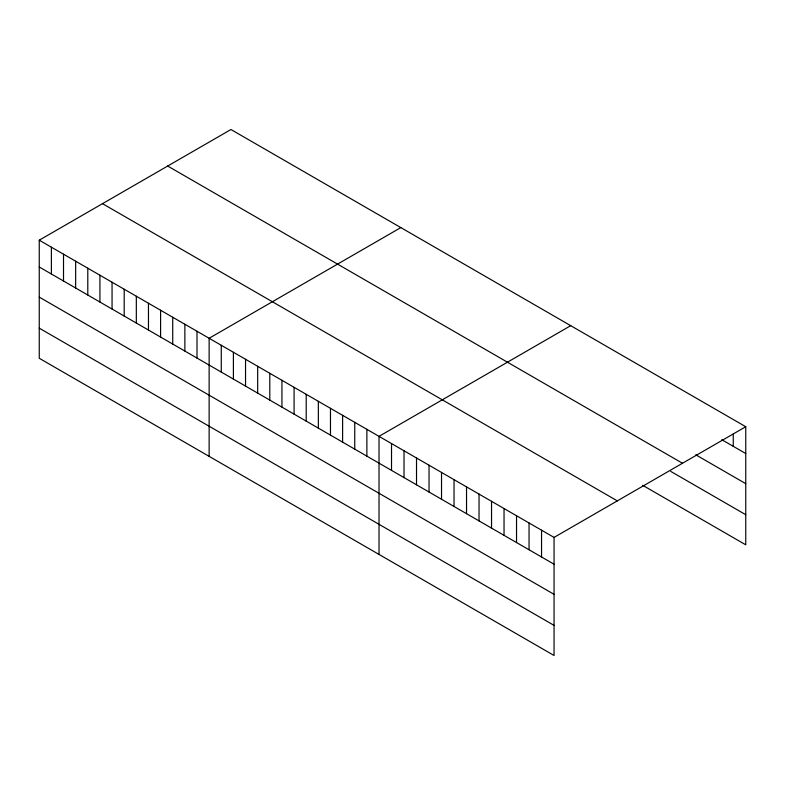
<?xml version="1.0" encoding="UTF-8"?>
<svg xmlns="http://www.w3.org/2000/svg" width="785" height="785" viewBox="0 0 785 785"><rect width="100%" height="100%" fill="white"/><g stroke="black" fill="none" stroke-linecap="round" stroke-linejoin="round"><path stroke-width="1.18" d="M39.25 240.19L554.053 537.411L554.053 655.485L39.25 358.274L39.25 240.19L230.947 129.515L745.75 426.726L745.75 544.81L642.611 485.258M400.831 227.591L209.134 338.266L209.134 456.35M570.715 325.677L379.018 436.352L379.018 554.436M554.053 537.411L745.75 426.726M721.788 439.698L745.75 453.534M695.745 454.78L745.75 483.658M167.686 166.037L682.489 463.258M670.733 471.383L745.75 514.695M102.511 203.668L617.314 500.879M39.25 266.998L554.053 564.209M39.25 297.113L554.053 594.333M39.25 328.15L554.053 625.37M733.249 434.134L733.249 446.322M541.552 530.189L541.552 556.997M529.051 522.967L529.051 549.775M516.54 515.755L516.54 542.563M504.039 508.533L504.039 535.341M491.538 501.321L491.538 528.119M479.036 494.099L479.036 520.906M466.535 486.877L466.535 513.684M454.034 479.664L454.034 506.472M441.533 472.442L441.533 499.25M429.032 465.23L429.032 492.028M416.521 458.008L416.521 484.816M404.02 450.786L404.02 477.594M391.519 443.574L391.519 470.382M366.88 429.346L366.88 456.154M354.751 422.34L354.751 449.148M342.613 415.334L342.613 442.141M330.475 408.328L330.475 435.135M318.347 401.321L318.347 428.129M306.209 394.315L306.209 421.123M294.081 387.309L294.081 414.117M281.943 380.303L281.943 407.111M269.804 373.297L269.804 400.105M257.676 366.291L257.676 393.099M245.538 359.285L245.538 386.092M233.4 352.279L233.4 379.086M221.272 345.272L221.272 372.08M196.996 331.27L196.996 358.068M184.868 324.264L184.868 351.062M172.729 317.258L172.729 344.056M160.591 310.252L160.591 337.05M148.463 303.245L148.463 330.053M136.325 296.239L136.325 323.047M124.197 289.233L124.197 316.041M112.059 282.227L112.059 309.035M99.921 275.221L99.921 302.029M87.792 268.215L87.792 295.023M75.654 261.209L75.654 288.016M63.516 254.203L63.516 281.01M51.388 247.196L51.388 274.004"/></g></svg>
